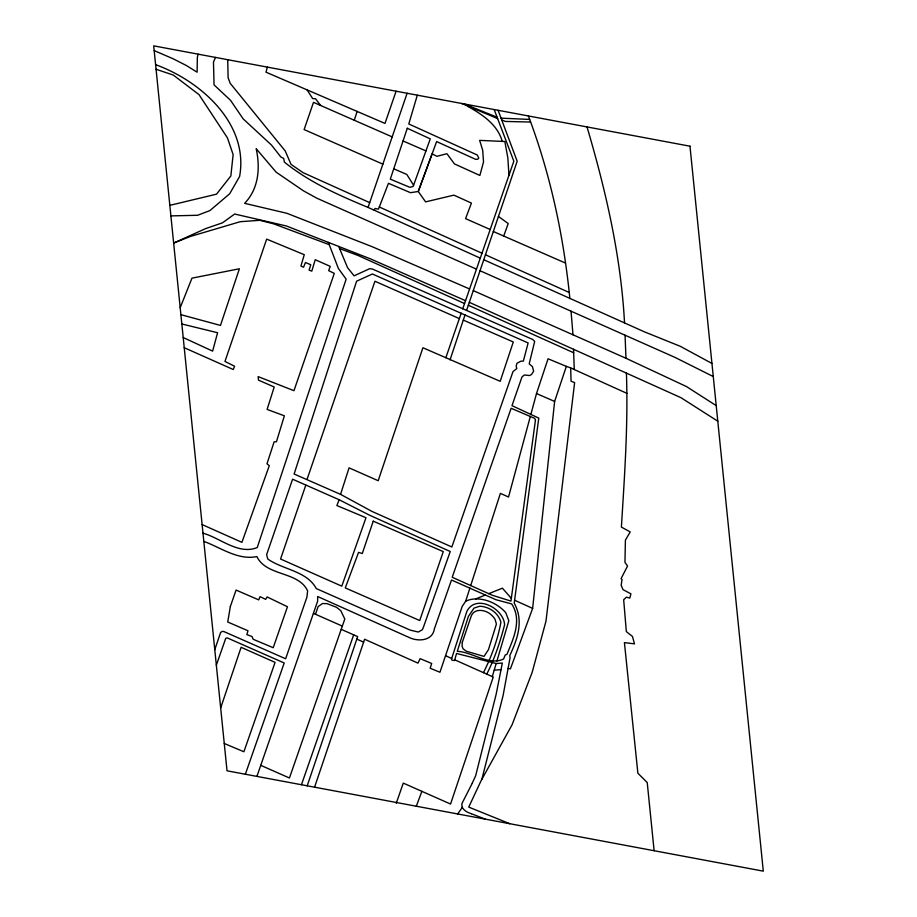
<?xml version="1.0" encoding="UTF-8"?>
<svg xmlns="http://www.w3.org/2000/svg" width="917" height="917" viewBox="0 0 917 917"><rect width="100%" height="100%" fill="white"/><g stroke="black" fill="none" stroke-linecap="round" stroke-linejoin="round"><path stroke-width="1.38" d="M626.414 373.116C628.225 424.468 624.546 475.843 621.394 527.08L630.208 531.929L625.405 540.124L624.958 562.385L627.537 566.041L621.061 578.661L622.047 579.567L621.153 585.31L623.067 589.688L630.919 593.826L629.796 598.102L626.437 597.139L623.675 599.741L626.334 631.607L632.455 636.455L634.507 643.86L624.42 642.622L637.877 773.214L647.23 782.556L654.119 850.724M508.098 668.413L510.425 668.848L532.639 608.384L554.625 401.428L566.351 366.364L548.057 358.776L536.502 393.553L530.863 414.427M509.703 823.695L468.736 807.098L480.313 782.373A97.213 66.551 28 0 1 481.883 779.232L503.078 695.579L510.104 657.535L509.703 655.758C517.761 638.541 523.905 620.752 514.219 603.18L538.783 418.106L511.995 405.646L521.979 376.967L524.352 374.984L529.556 375.546L531.573 374.468L533.625 371.202L532.468 366.662L529.189 363.843L534.691 341.433L532.777 339.508L372.474 269.059L369.7 268.67L354.088 275.845L347.577 267.684L338.717 246.444M198.164 54.172L197.35 57.255L197.109 72.202L186.449 65.554L173.164 58.791L154.182 50.595M530.335 416.398L508.534 497.014L500.384 493.38L470.673 585.654M267.374 67.124L265.987 72.179L384.991 123.428L396.098 91.207M417.315 95.173L408.787 123.978L477.298 155.03L478.777 158.137L477.723 159.226L475.659 159.363L436.641 141.562L418.267 191.481L425.591 201.878L453.915 195.138L471.418 203.081L465.584 218.647L490.194 229.514M396.259 803.246L403.285 783.107L450.545 804.026L493.254 676.998L492.314 676.608L496.177 663.53L502.333 663.048L496.2 694.054L475.625 775.839L472.244 783.152M496.899 661.088L508.832 620.74L505.748 612.682A29.252 20.025 28 0 0 465.653 601.265L462.202 606.401L439.942 672.253L430.165 668.229L431.689 663.495L420.135 658.647L417.969 663.129L364.599 639.241L314.577 787.187M340.551 494.366L294.116 474.009L356.598 281.21L372.394 273.988L528.135 342.958L523.355 361.092L520.936 361.183L516.947 363.258L516.179 366.043L516.81 368.531L513.004 371.603L451.852 546.979L372.199 511.526L340.551 494.366L349.068 467.853L378.182 480.714L422.909 347.761L500.201 381.312L513.302 341.972L463.291 320.09L465.091 314.76M465.653 601.265L469.928 587.969M354.26 120.242L357.137 111.438M307.218 785.812L357.664 636.604L341.227 629.337M450.052 359.865L463.291 320.09M220.676 707.958L241.114 647.287L275.077 662.383L243.899 751.757L224.264 743.481M466.558 310.45L517.177 161.22L498.091 110.292M214.773 649.649L220.596 632.57L222.006 631.469L223.714 631.492L285.645 658.773L306.92 597.116L307.619 590.915C298.495 571.016 266.457 576.587 256.863 556.573C237.939 560.528 220.71 547.506 203.826 541.385M480.279 258.147L368.061 207.425L407.102 93.27M305.82 485.047L280.568 559.026L341.789 586.158L365.986 517.727L336.883 505.554L339.152 499.742L292.592 479.213L266.618 554.693L267.821 559.072C283.078 569.789 306.771 570.878 316.285 588.576L410.277 630.139L418.312 632.031L422.405 629.681L423.516 626.964L450.247 551.507L369.551 515.194L339.152 499.742M307.057 479.385L374.95 281.232L459.337 318.6L445.845 357.722M256.92 776.401L317.637 601.162L317.637 596.508L410.266 637.991C419.264 641.774 432.732 640.502 434.383 628.821L451.496 580.014L495.925 599.707L511.663 603.913C522.323 620.041 513.371 638.771 506.883 654.44L505.244 654.921L503.571 659.025C488.933 666.063 472.072 651.815 457.274 651.322L468.404 616.407L474.02 608.097L479.866 606.206C489.414 606.836 498.126 612.705 500.911 622.093C497.793 639.619 491.386 656.767 483.465 672.654M315.482 614.264L318.153 606.538L322.578 603.512L327.071 603.65L336.528 607.306L340.78 610.676L344.792 619.044L289.428 777.994L260.749 765.34M459.337 318.6L461.251 313.075M462.741 308.777L513.841 161.209L494.183 109.559M245.355 774.235L284.201 662.98L227.198 637.877L225.731 638.358L216.343 665.192M301.452 784.734L353.675 634.839M565.285 262.984L503.697 236.047L508.224 223.553L498.435 216.458M374.285 210.234L374.938 208.468L378.469 209.133L388.464 183.32L410.495 192.685L418.267 191.481L432.125 153.838L436.939 156.314L446.923 153.712L454.431 163.902L479.878 175.445L483.534 161.931L482.674 150.136L479.637 140.37L504.831 141.516L507.835 157.793L508.969 175.285M416.307 806.226L421.877 791.337M180.19 307.699L191.974 278.149L239.394 268.773L220.458 325.42L180.89 314.669M472.06 783.611L462.397 802.604A11.382 7.783 28 0 0 462.111 803.281L462.053 803.464A8.906 6.098 28 0 0 462.363 807.258L457.663 813.964M215.506 57.416L213.478 61.989L214.051 84.868L230.545 100.331L243.12 118.809L271.535 145.115L280.82 156.956L283.72 158.481L284.327 162.057C309.27 182.242 338.66 195.218 368.061 207.425M486.732 674.121C494.733 658.521 500.235 641.671 504.602 624.741C503.697 608.303 475.682 593.551 466.845 611.433L451.496 659.094L451.932 660.148L454.5 660.561L456.563 653.477L496.177 663.53M481.895 779.232L512.041 724.866L532.215 672.184L545.959 621.233L574.627 382.618L571.05 381.197L570.672 367.923L566.351 366.364M475.682 598.927L485.483 594.984M488.761 593.666L502.424 588.175L511.331 598.388M169.84 205.351L216.527 194.163L230.843 175.972L233.136 154.606L227.462 137.905L198.966 94.577L173.256 75.045L156.073 69.268M494.206 670.178L501.026 669.685M170.906 215.896L197.591 215.277L209.878 210.601L229.686 193.774L239.612 176.454C249.103 123.692 200.743 81.051 155.615 64.671M529.602 119.428L501.037 118.155M530.496 122.041L505.405 121.445L501.702 119.921M181.83 323.976L217.593 332.733L212.629 351.119L183.205 337.536M471.441 813.78L485.116 819.064M471.281 813.723L468.369 812.577A9.17 6.281 28 0 1 462.214 807.281M329.26 244.679L273.667 223.84L259.717 220.309L240.197 221.708L190.243 236.506L173.657 243.062L205.649 228.597L222.487 222.831L234.66 214.028L286.402 225.983L370.365 258.823L465.549 300.684M339.599 248.564L358.1 255.499L464.564 303.538M463.933 103.896L497.094 117.216M461.664 103.472L497.622 118.591M403.056 140.966L425.935 150.915M393.748 168.797L406.839 174.494L413.59 185.268M536.502 393.553L554.625 401.428M202.989 533.178C220.24 537.912 238.42 555.175 257.253 547.552L346.145 279.169L338.373 268.452L328.378 242.397M356.816 639.149L363.625 642.118M392.178 136.885L313.499 102.349L304.112 129.572L382.87 164.143M493.335 231.508L503.697 236.047M313.419 613.347L342.35 626.116M716.211 405.623L686.524 386.584L625.967 358.26L473.287 290.62M476.462 269.151L316.938 198.244L303.55 190.896L276.132 172.167L256.187 148.692C260.325 167.708 258.858 188.684 244.621 203.333L286.849 213.283L372.428 246.811L469.596 288.981M480.027 270.733L675.153 357.47L713.277 376.555M184.237 347.715L233.273 369.528L234.58 366.227L224.963 361.447L266.664 239.131L304.272 254.697L300.936 266.045L303.55 267.225L305.441 262.537L310.76 264.715L309.075 270.137L311.791 271.145L315.23 259.717L330.223 266.377L328.664 270.641L334.292 273.381L293.967 390.688L258.135 376.623L258.491 380.142L274.217 386.997L267.099 409.418L284.373 415.814L276.453 441.719L274.126 441.834L266.985 463.784L269.289 465.698L241.905 542.348L202.13 524.581M445.971 655.907L451.703 658.463M454.717 659.816L492.314 676.608M369.7 202.646L302.919 172.579L291.033 164.361L285.221 150.938L230.201 83.309L228.115 77.796L227.725 59.697M379.306 206.978L481.987 253.207M485.448 254.766L569.331 292.546M469.309 302.335L681.044 397.726L717.793 421.212M468.323 305.235L573.664 352.758M483.763 259.729L644.227 331.759L680.357 346.339L711.947 363.453M570.672 367.923L627.022 393.404M514.609 600.234L532.639 608.384M467.464 106.2C481.78 114.109 497.289 124.299 502.092 140.886M320.595 105.466L315.517 98.738L312.686 98.612L307.069 89.866M528.41 115.966C550.578 174.597 563.68 236.368 569.881 298.655M587.029 126.936C605.862 190.839 620.992 256.301 624.534 323.002M571.027 311.184L572.999 334.808M625.062 335.209L625.967 358.26M573.538 349.297L574.283 369.562M462.294 642.347L462.053 646.164L463.074 648.823L466.306 651.208L484.004 656.4L488.429 649.706L496.406 624.076L495.111 619.548A12.345 8.448 28 0 0 493.564 617.233L492.555 616.121A21.332 14.603 28 0 0 491.546 615.147C486.216 609.656 473.906 607.467 471.017 616.66L462.294 642.347M535.436 420.158L510.964 601.093L492.463 595.316L452.207 577.263L511.147 408.271L534.794 418.404L535.436 420.158M230.35 606.492L227.737 622.001L247.98 630.77L246.845 634.633L251.969 636.49L253.195 639.287L273.209 647.711L287.468 606.767L267.122 596.933L265.666 599.374L260.084 596.669L258.697 599.878L236.082 590.067L230.35 606.492M407.286 128.277L390.287 179.159L409.842 187.309L413.166 186.438L430.268 138.857L407.286 128.277M373.242 521.165L362.284 553.513L358.57 552.366L345.273 587.9L419.711 620.534L443.278 551.621L373.242 521.165M689.974 146.193L153.701 45.85L227.026 770.807L763.299 871.15L689.974 146.193"/></g></svg>
